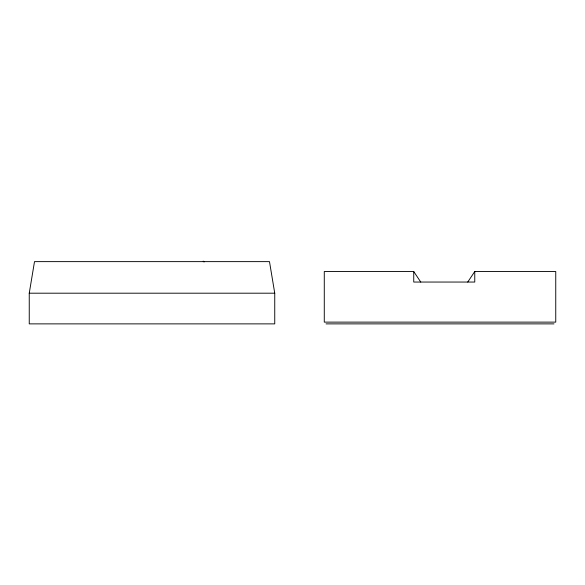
<?xml version="1.0" encoding="UTF-8"?>
<svg xmlns="http://www.w3.org/2000/svg" width="585" height="585" viewBox="0 0 585 585"><rect width="100%" height="100%" fill="white"/><g stroke="black" fill="none" stroke-linecap="round" stroke-linejoin="round"><path stroke-width="0.88" d="M29.25 293.195L34.508 261.627L269.488 261.627L274.745 293.195L274.745 323.878L29.25 323.878L29.25 293.195L274.745 293.195M467.744 282.05L474.764 271.528L555.75 271.528L555.75 322.123L324.28 322.123L324.28 271.528L413.741 271.528L420.754 282.05M326.042 323.878L553.995 323.878M203.178 261.122L204.048 261.992M474.764 271.528L474.764 282.05L413.741 282.05L413.741 271.528"/></g></svg>
